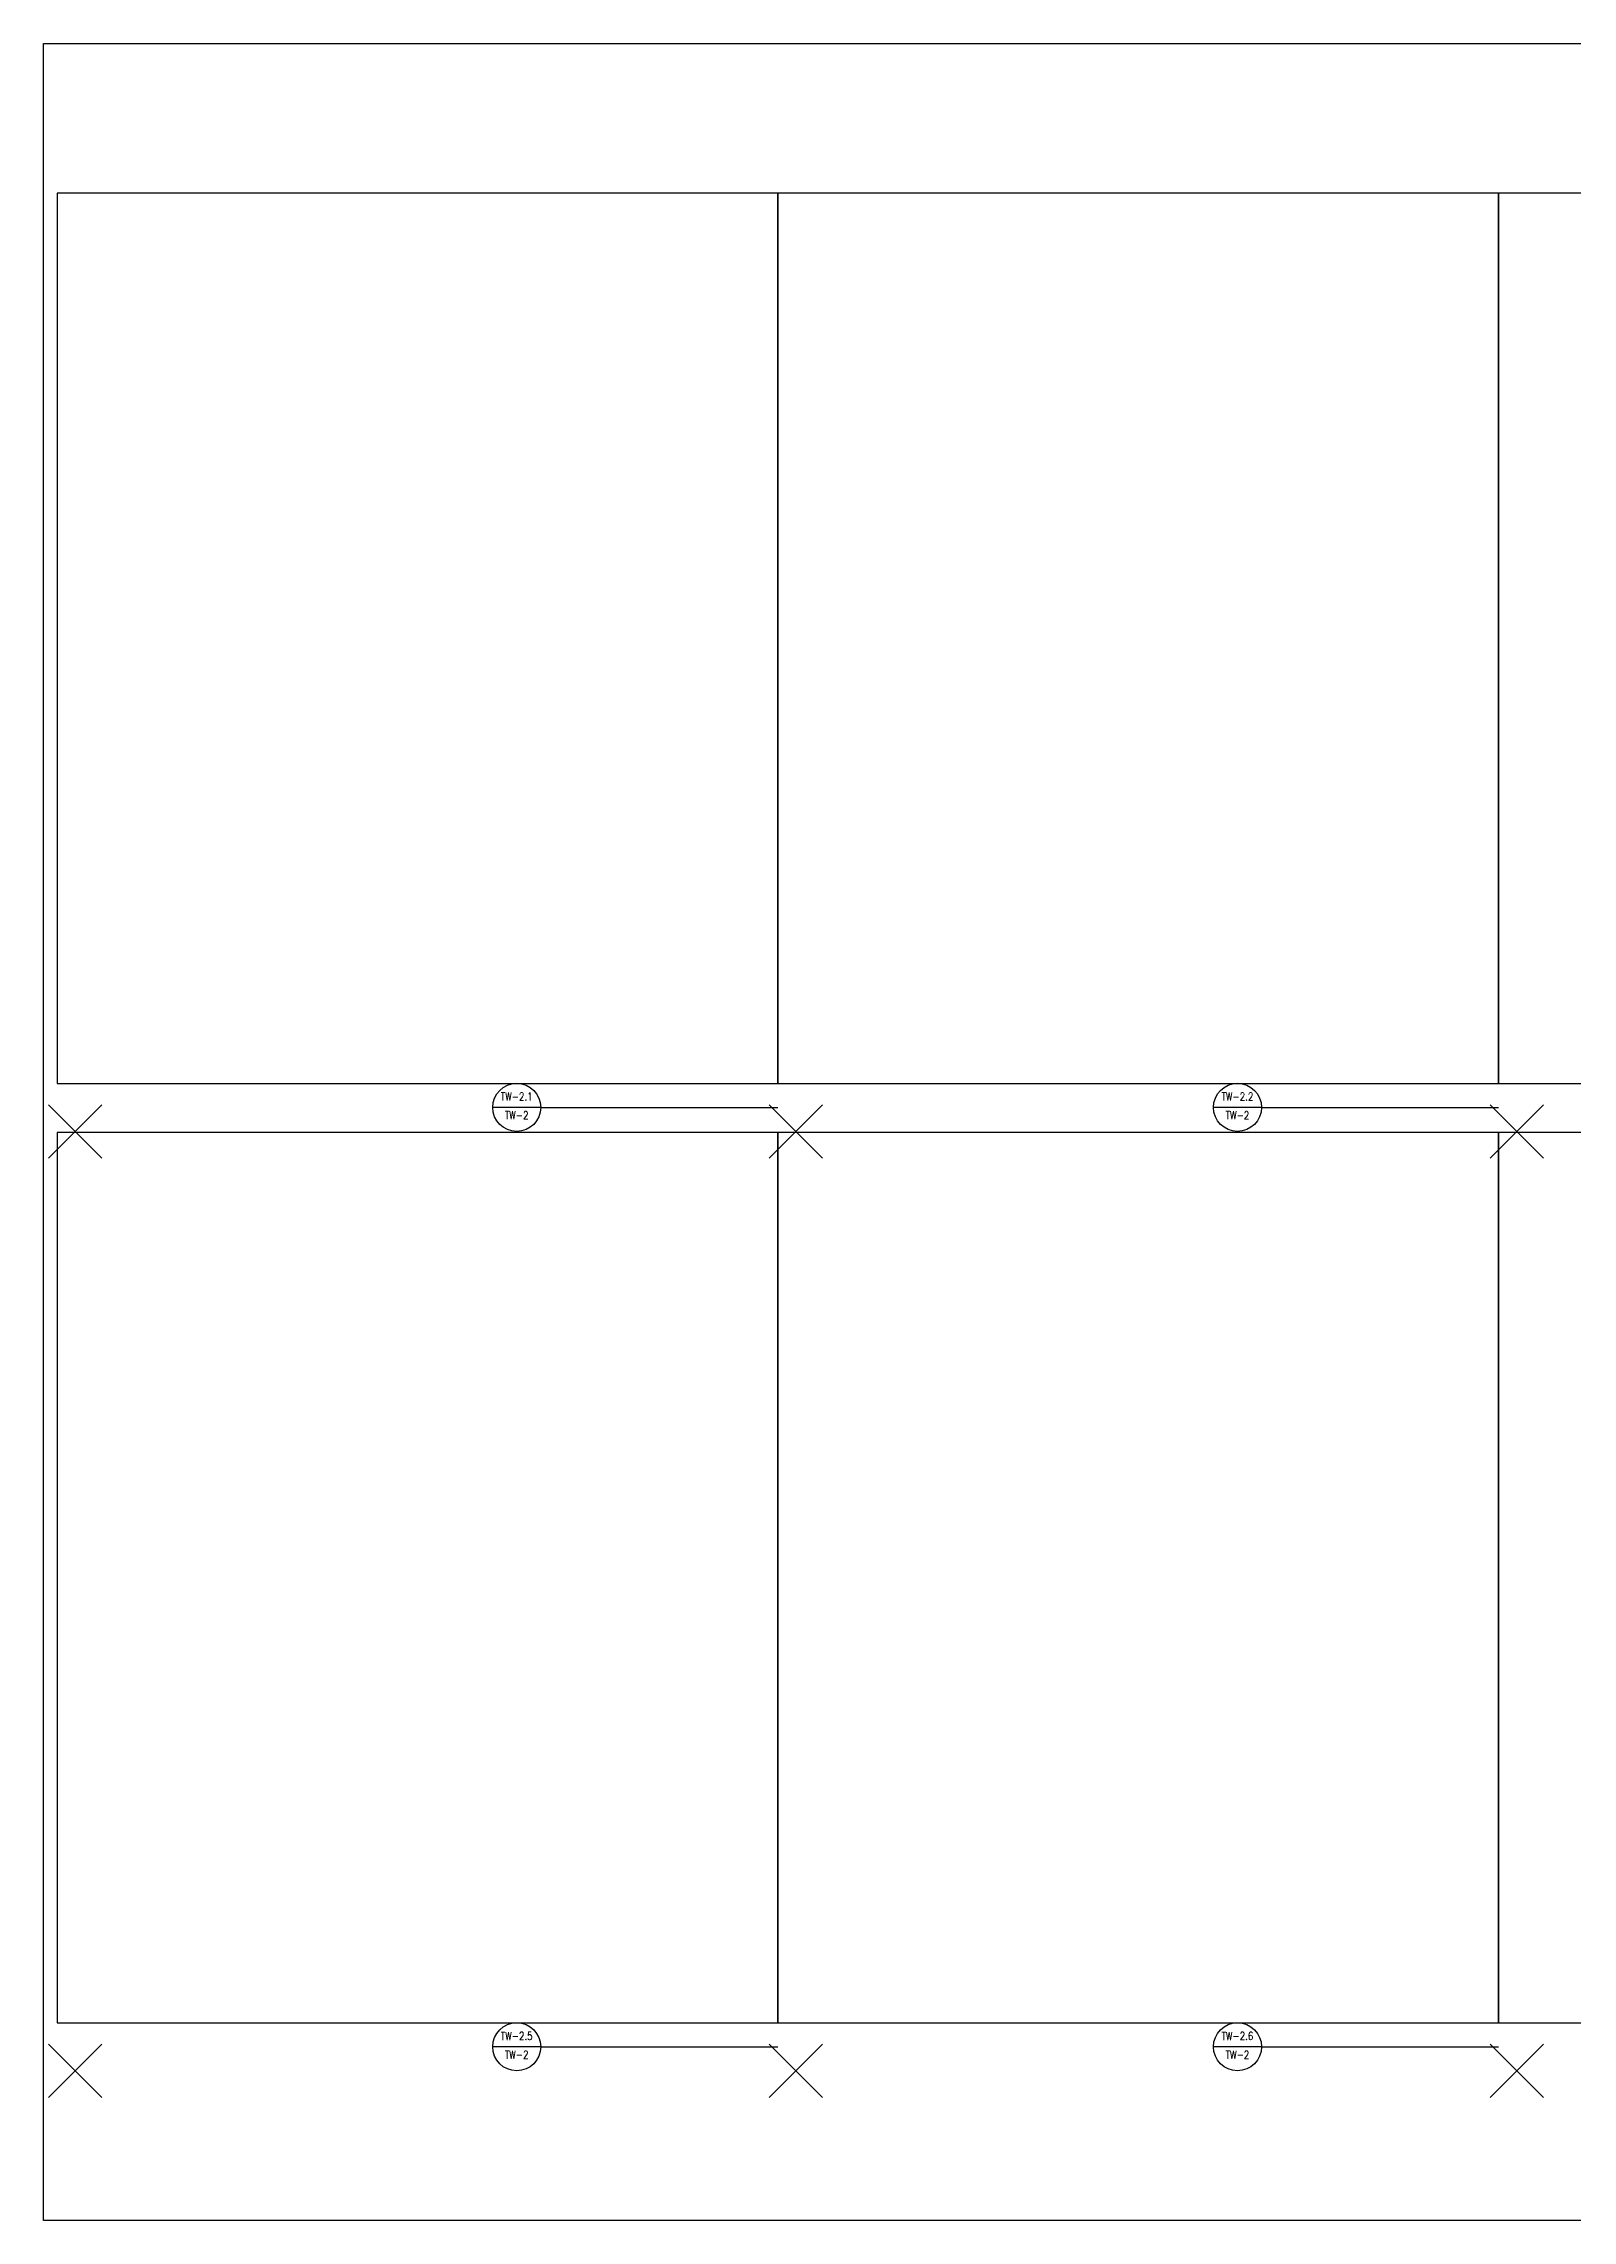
# Model space of a CAD drawing. Header units: millimetres. Extents: x -1 to 744, y -6 to 76.
# Drawn here: x 157.9 to 215.2, y -5.6 to 76 of the extents above; entities that cross this region are included whole.
import ezdxf
from ezdxf.enums import TextEntityAlignment as Align

# ---------------------------------------------------------------- set-up
doc = ezdxf.new("R2010")
doc.units = ezdxf.units.MM
doc.header["$MEASUREMENT"] = 0
doc.header["$PDMODE"] = 3
doc.header["$PDSIZE"] = 1
doc.layers.add('_TW-2', color=7, linetype='Continuous')
doc.layers.add('TW_REF_MARKER', color=7, linetype='Continuous')
doc.layers.add('_TW_Boundary', color=7, linetype='Continuous', plot=False)
doc.layers.add('_TW_Insertion_Point', color=1, linetype='Continuous', lineweight=25, plot=False)
doc.styles.add('ROMANS', font='ROMANS.shx')
doc.styles.add('STD', font='simplex.shx', dxfattribs={"height": 0.1})

# ---------------------------------------------------------------- blocks, each defined once
blk = doc.blocks.new('DTLBUB')
blk.add_line((0.313, 0), (-0.313, 0))
blk.add_circle((0, 0), 0.313)
at = {"style": 'STD', "flags": 12}
for tag, height, p in [('A1', 0.104, (0, 0.14)), ('M-000', 0.0781, (0, -0.103))]:
    blk.add_attdef(tag, text='', height=height, dxfattribs=at).set_placement(p, align=Align.MIDDLE)

msp = doc.modelspace()

# ---------------------------------------------------------------- linework, layer by layer
at = {"layer": '_TW-2'}
for p, q in [((176.528, 36.108), (185.416, 36.108)), ((203.545, 36.108), (212.433, 36.108)), ((176.528, 0.899), (185.416, 0.899)), ((203.545, 0.899), (212.433, 0.899))]:
    msp.add_line(p, q, dxfattribs=at)
at = {"layer": '_TW_Boundary', "color": 251}
for points in [[(157.894, 75.981), (266.971, 75.981), (266.971, -5.609), (157.894, -5.609)], [(158.4, 37.008), (185.416, 37.008), (185.416, 70.371), (158.4, 70.371)], [(185.416, 37.008), (212.433, 37.008), (212.433, 70.371), (185.416, 70.371)], [(212.433, 37.008), (239.449, 37.008), (239.449, 70.371), (212.433, 70.371)], [(158.4, 1.8), (185.416, 1.8), (185.416, 35.162), (158.4, 35.162)], [(185.416, 1.8), (212.433, 1.8), (212.433, 35.162), (185.416, 35.162)], [(212.433, 1.8), (239.449, 1.8), (239.449, 35.162), (212.433, 35.162)]]:
    msp.add_lwpolyline(points, close=True, dxfattribs=at)
at = {"layer": '_TW_Insertion_Point'}
for p in [(159.078, 35.209), (186.094, 35.209), (213.11, 35.209), (159.078, 0), (186.094, 0), (213.11, 0)]:
    msp.add_point(p, dxfattribs=at)

# ---------------------------------------------------------------- block references
at = {"layer": '_TW-2'}
ref = msp.add_blockref('DTLBUB', (175.629, 36.109), dxfattribs=dict(at, xscale=2.878068995225996, yscale=2.878068995225996, zscale=2.878068995225996))
ref.add_attrib('A1', 'TW-2.1', dxfattribs={"layer": 'TW_REF_MARKER', "height": 0.2998, "rotation": 0.05085, "style": 'ROMANS', "width": 0.8, "flags": 12}).set_placement((175.629, 36.513), align=Align.MIDDLE)
ref.add_attrib('M-000', 'TW-2', dxfattribs={"layer": 'TW_REF_MARKER', "height": 0.2999, "rotation": 0.05085, "style": 'ROMANS', "width": 0.8, "flags": 12}).set_placement((175.629, 35.811), align=Align.MIDDLE)
ref = msp.add_blockref('DTLBUB', (202.645, 36.109), dxfattribs=dict(at, xscale=2.878068995225996, yscale=2.878068995225996, zscale=2.878068995225996))
ref.add_attrib('A1', 'TW-2.2', dxfattribs={"layer": 'TW_REF_MARKER', "height": 0.2998, "rotation": 0.05085, "style": 'ROMANS', "width": 0.8, "flags": 12}).set_placement((202.645, 36.513), align=Align.MIDDLE)
ref.add_attrib('M-000', 'TW-2', dxfattribs={"layer": 'TW_REF_MARKER', "height": 0.2999, "rotation": 0.05085, "style": 'ROMANS', "width": 0.8, "flags": 12}).set_placement((202.645, 35.811), align=Align.MIDDLE)
ref = msp.add_blockref('DTLBUB', (175.629, 0.9), dxfattribs=dict(at, xscale=2.878068995225996, yscale=2.878068995225996, zscale=2.878068995225996))
ref.add_attrib('A1', 'TW-2.5', dxfattribs={"layer": 'TW_REF_MARKER', "height": 0.2998, "rotation": 0.05085, "style": 'ROMANS', "width": 0.8, "flags": 12}).set_placement((175.629, 1.304), align=Align.MIDDLE)
ref.add_attrib('M-000', 'TW-2', dxfattribs={"layer": 'TW_REF_MARKER', "height": 0.2999, "rotation": 0.05085, "style": 'ROMANS', "width": 0.8, "flags": 12}).set_placement((175.629, 0.603), align=Align.MIDDLE)
ref = msp.add_blockref('DTLBUB', (202.645, 0.9), dxfattribs=dict(at, xscale=2.878068995225996, yscale=2.878068995225996, zscale=2.878068995225996))
ref.add_attrib('A1', 'TW-2.6', dxfattribs={"layer": 'TW_REF_MARKER', "height": 0.2998, "rotation": 0.05085, "style": 'ROMANS', "width": 0.8, "flags": 12}).set_placement((202.645, 1.304), align=Align.MIDDLE)
ref.add_attrib('M-000', 'TW-2', dxfattribs={"layer": 'TW_REF_MARKER', "height": 0.2999, "rotation": 0.05085, "style": 'ROMANS', "width": 0.8, "flags": 12}).set_placement((202.645, 0.603), align=Align.MIDDLE)

doc.saveas('drawing.dxf')
